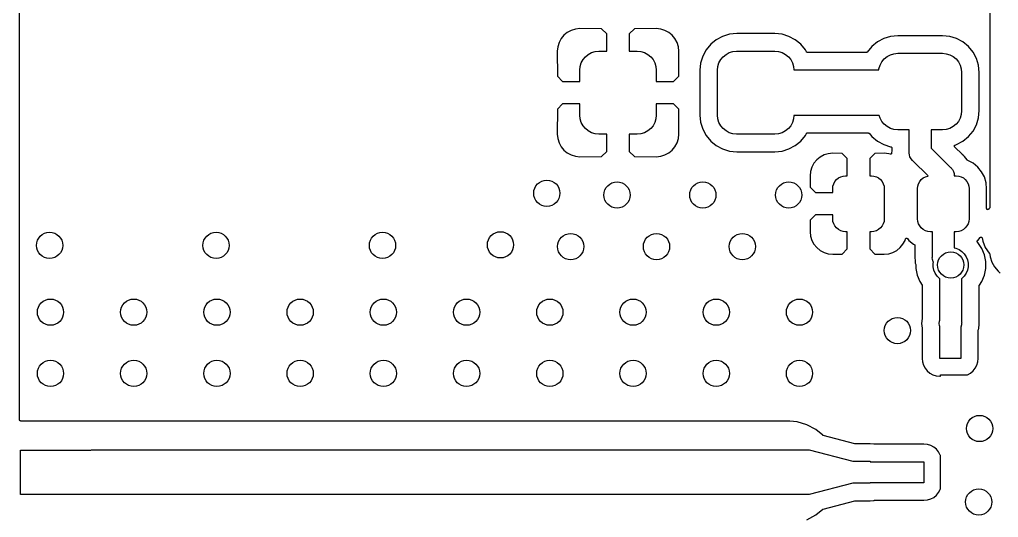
# Model space of a CAD drawing. Extents: x 5.16 to 6.06, y -3.88 to -2.24.
# Drawn here: x 5.1572 to 5.598, y -3.6571 to -3.433 of the extents above; entities that cross this region are included whole.
import ezdxf

# ---------------------------------------------------------------- set-up
doc = ezdxf.new("R2010")
doc.units = 0
doc.header["$MEASUREMENT"] = 0
doc.layers.add('BLACK', color=7, linetype='CONTINUOUS')

msp = doc.modelspace()

# ---------------------------------------------------------------- linework, layer by layer
at = {"layer": 'BLACK', "linetype": 'CONTINUOUS'}
for p, q in [((5.15722, -3.61318), (5.15722, -2.74999)), ((5.59409, -3.36298), (5.59409, -3.51755)), ((5.40561, -3.43782), (5.40386, -3.43875)), ((5.40751, -3.43724), (5.40561, -3.43782)), ((5.40951, -3.43704), (5.40751, -3.43724)), ((5.41932, -3.43709), (5.40951, -3.43704)), ((5.42167, -3.43945), (5.41932, -3.43709)), ((5.4341, -3.43709), (5.43175, -3.43945)), ((5.44391, -3.43704), (5.4341, -3.43709)), ((5.44591, -3.43724), (5.44391, -3.43704)), ((5.44781, -3.43782), (5.44591, -3.43724)), ((5.44956, -3.43875), (5.44781, -3.43782)), ((5.40106, -3.44155), (5.40013, -3.4433)), ((5.40232, -3.44001), (5.40106, -3.44155)), ((5.40386, -3.43875), (5.40232, -3.44001)), ((5.42167, -3.44717), (5.42167, -3.43945)), ((5.43175, -3.43945), (5.43175, -3.44717)), ((5.45109, -3.44001), (5.44956, -3.43875)), ((5.45235, -3.44155), (5.45109, -3.44001)), ((5.45329, -3.4433), (5.45235, -3.44155)), ((5.47092, -3.44205), (5.46842, -3.4441)), ((5.47378, -3.44052), (5.47092, -3.44205)), ((5.47688, -3.43958), (5.47378, -3.44052)), ((5.48013, -3.43926), (5.47688, -3.43958)), ((5.4973, -3.43926), (5.48013, -3.43926)), ((5.50055, -3.43958), (5.4973, -3.43926)), ((5.50365, -3.44052), (5.50055, -3.43958)), ((5.50651, -3.44205), (5.50365, -3.44052)), ((5.50901, -3.4441), (5.50651, -3.44205)), ((5.54632, -3.4415), (5.54346, -3.44303)), ((5.54942, -3.44056), (5.54632, -3.4415)), ((5.55267, -3.44024), (5.54942, -3.44056)), ((5.5728, -3.44024), (5.55267, -3.44024)), ((5.57605, -3.44056), (5.5728, -3.44024)), ((5.57914, -3.4415), (5.57605, -3.44056)), ((5.582, -3.44303), (5.57914, -3.4415)), ((5.39955, -3.4452), (5.39935, -3.4472)), ((5.40013, -3.4433), (5.39955, -3.4452)), ((5.45387, -3.4452), (5.45329, -3.4433)), ((5.45406, -3.4472), (5.45387, -3.4452)), ((5.46637, -3.44661), (5.46484, -3.44946)), ((5.46842, -3.4441), (5.46637, -3.44661)), ((5.51107, -3.44661), (5.50901, -3.4441)), ((5.51155, -3.4475), (5.51107, -3.44661)), ((5.54096, -3.44509), (5.53891, -3.44758)), ((5.54346, -3.44303), (5.54096, -3.44509)), ((5.58451, -3.44509), (5.582, -3.44303)), ((5.58656, -3.44759), (5.58451, -3.44509)), ((5.39935, -3.4472), (5.3994, -3.45848)), ((5.41014, -3.45249), (5.41094, -3.451)), ((5.41094, -3.451), (5.41201, -3.4497)), ((5.41201, -3.4497), (5.41331, -3.44862)), ((5.41331, -3.44862), (5.4148, -3.44783)), ((5.4148, -3.44783), (5.41642, -3.44734)), ((5.41642, -3.44734), (5.4181, -3.44717)), ((5.4181, -3.44717), (5.42167, -3.44717)), ((5.43175, -3.44717), (5.43532, -3.44717)), ((5.43532, -3.44717), (5.437, -3.44734)), ((5.437, -3.44734), (5.43862, -3.44783)), ((5.43862, -3.44783), (5.44011, -3.44862)), ((5.44011, -3.44862), (5.44141, -3.4497)), ((5.44141, -3.4497), (5.44248, -3.451)), ((5.44248, -3.451), (5.44328, -3.45249)), ((5.45403, -3.45578), (5.45406, -3.4472)), ((5.46484, -3.44946), (5.4639, -3.45256)), ((5.47215, -3.45249), (5.47294, -3.451)), ((5.47294, -3.451), (5.47401, -3.4497)), ((5.47401, -3.4497), (5.47532, -3.44862)), ((5.47532, -3.44862), (5.47681, -3.44783)), ((5.47681, -3.44783), (5.47842, -3.44734)), ((5.47842, -3.44734), (5.4801, -3.44717)), ((5.4801, -3.44717), (5.49733, -3.44717)), ((5.49733, -3.44717), (5.49901, -3.44734)), ((5.49901, -3.44734), (5.50062, -3.44783)), ((5.50062, -3.44783), (5.50211, -3.44862)), ((5.50211, -3.44862), (5.50342, -3.4497)), ((5.50342, -3.4497), (5.50449, -3.451)), ((5.50449, -3.451), (5.50529, -3.45249)), ((5.51156, -3.44752), (5.51155, -3.4475)), ((5.51157, -3.44754), (5.51156, -3.44752)), ((5.51159, -3.44756), (5.51157, -3.44754)), ((5.5116, -3.44758), (5.51159, -3.44756)), ((5.51162, -3.4476), (5.5116, -3.44758)), ((5.51163, -3.44761), (5.51162, -3.4476)), ((5.51165, -3.44763), (5.51163, -3.44761)), ((5.51167, -3.44765), (5.51165, -3.44763)), ((5.51169, -3.44766), (5.51167, -3.44765)), ((5.51171, -3.44768), (5.51169, -3.44766)), ((5.51173, -3.44769), (5.51171, -3.44768)), ((5.51175, -3.4477), (5.51173, -3.44769)), ((5.51177, -3.44771), (5.51175, -3.4477)), ((5.51179, -3.44772), (5.51177, -3.44771)), ((5.51182, -3.44773), (5.51179, -3.44772)), ((5.51184, -3.44774), (5.51182, -3.44773)), ((5.51186, -3.44775), (5.51184, -3.44774)), ((5.51188, -3.44775), (5.51186, -3.44775)), ((5.51191, -3.44776), (5.51188, -3.44775)), ((5.51194, -3.44776), (5.51191, -3.44776)), ((5.51196, -3.44776), (5.51194, -3.44776)), ((5.51198, -3.44776), (5.51196, -3.44776)), ((5.51199, -3.44776), (5.51198, -3.44776)), ((5.53852, -3.44776), (5.51199, -3.44776)), ((5.53855, -3.44776), (5.53852, -3.44776)), ((5.53857, -3.44776), (5.53855, -3.44776)), ((5.53859, -3.44776), (5.53857, -3.44776)), ((5.53862, -3.44775), (5.53859, -3.44776)), ((5.53864, -3.44775), (5.53862, -3.44775)), ((5.53866, -3.44774), (5.53864, -3.44775)), ((5.53869, -3.44773), (5.53866, -3.44774)), ((5.53872, -3.44773), (5.53869, -3.44773)), ((5.53873, -3.44772), (5.53872, -3.44773)), ((5.53876, -3.44771), (5.53873, -3.44772)), ((5.53878, -3.44769), (5.53876, -3.44771)), ((5.5388, -3.44768), (5.53878, -3.44769)), ((5.53882, -3.44767), (5.5388, -3.44768)), ((5.53884, -3.44765), (5.53882, -3.44767)), ((5.53886, -3.44764), (5.53884, -3.44765)), ((5.53888, -3.44762), (5.53886, -3.44764)), ((5.53889, -3.4476), (5.53888, -3.44762)), ((5.53891, -3.44759), (5.53889, -3.4476)), ((5.53891, -3.44758), (5.53891, -3.44759)), ((5.54548, -3.45199), (5.54655, -3.45068)), ((5.54655, -3.45068), (5.54786, -3.44961)), ((5.54786, -3.44961), (5.54935, -3.44881)), ((5.54935, -3.44881), (5.55096, -3.44832)), ((5.55096, -3.44832), (5.55264, -3.44816)), ((5.55264, -3.44816), (5.57282, -3.44816)), ((5.57282, -3.44816), (5.5745, -3.44832)), ((5.5745, -3.44832), (5.57612, -3.44881)), ((5.57612, -3.44881), (5.57761, -3.44961)), ((5.57761, -3.44961), (5.57891, -3.45068)), ((5.57891, -3.45068), (5.57998, -3.45199)), ((5.58809, -3.45045), (5.58656, -3.44759)), ((5.58903, -3.45355), (5.58809, -3.45045)), ((5.40948, -3.45579), (5.40965, -3.45411)), ((5.40965, -3.45411), (5.41014, -3.45249)), ((5.44328, -3.45249), (5.44377, -3.45411)), ((5.44377, -3.45411), (5.44393, -3.45579)), ((5.4639, -3.45256), (5.46358, -3.45581)), ((5.47149, -3.45579), (5.47166, -3.45411)), ((5.47166, -3.45411), (5.47215, -3.45249)), ((5.50529, -3.45249), (5.50578, -3.45411)), ((5.50578, -3.45411), (5.50593, -3.45564)), ((5.54414, -3.45564), (5.5442, -3.45509)), ((5.5442, -3.45509), (5.54469, -3.45347)), ((5.54469, -3.45347), (5.54548, -3.45199)), ((5.57998, -3.45199), (5.58078, -3.45347)), ((5.58078, -3.45347), (5.58127, -3.45509)), ((5.58127, -3.45509), (5.58143, -3.45677)), ((5.58935, -3.45679), (5.58903, -3.45355)), ((5.3994, -3.45848), (5.40176, -3.46083)), ((5.40948, -3.46083), (5.40948, -3.45579)), ((5.44393, -3.45579), (5.44393, -3.46083)), ((5.45166, -3.46083), (5.45401, -3.45848)), ((5.45401, -3.45848), (5.45403, -3.45578)), ((5.45403, -3.45578), (5.45403, -3.45578)), ((5.46358, -3.45581), (5.46358, -3.47594)), ((5.47149, -3.47596), (5.47149, -3.45579)), ((5.50593, -3.45564), (5.54414, -3.45564)), ((5.58143, -3.45677), (5.58143, -3.47399)), ((5.58935, -3.47397), (5.58935, -3.45679)), ((5.40176, -3.46083), (5.40948, -3.46083)), ((5.44393, -3.46083), (5.45166, -3.46083)), ((5.40176, -3.47091), (5.3994, -3.47327)), ((5.40948, -3.47091), (5.40176, -3.47091)), ((5.40948, -3.47596), (5.40948, -3.47091)), ((5.44393, -3.47091), (5.44393, -3.47596)), ((5.45166, -3.47091), (5.44393, -3.47091)), ((5.45401, -3.47327), (5.45166, -3.47091)), ((5.3994, -3.47327), (5.39935, -3.48455)), ((5.40965, -3.47764), (5.40948, -3.47596)), ((5.44393, -3.47596), (5.44377, -3.47764)), ((5.45406, -3.48455), (5.45401, -3.47327)), ((5.46358, -3.47594), (5.4639, -3.47919)), ((5.47166, -3.47764), (5.47149, -3.47596)), ((5.50593, -3.47611), (5.50578, -3.47764)), ((5.54433, -3.47611), (5.50593, -3.47611)), ((5.54469, -3.47729), (5.54433, -3.47611)), ((5.54548, -3.47878), (5.54469, -3.47729)), ((5.58078, -3.47729), (5.57998, -3.47878)), ((5.58127, -3.47567), (5.58078, -3.47729)), ((5.58143, -3.47399), (5.58127, -3.47567)), ((5.58809, -3.48032), (5.58903, -3.47722)), ((5.58903, -3.47722), (5.58935, -3.47397)), ((5.41014, -3.47926), (5.40965, -3.47764)), ((5.41094, -3.48075), (5.41014, -3.47926)), ((5.41201, -3.48205), (5.41094, -3.48075)), ((5.44248, -3.48075), (5.44141, -3.48205)), ((5.44328, -3.47926), (5.44248, -3.48075)), ((5.44377, -3.47764), (5.44328, -3.47926)), ((5.4639, -3.47919), (5.46484, -3.48229)), ((5.47215, -3.47926), (5.47166, -3.47764)), ((5.47294, -3.48075), (5.47215, -3.47926)), ((5.47401, -3.48205), (5.47294, -3.48075)), ((5.50449, -3.48075), (5.50342, -3.48205)), ((5.50529, -3.47926), (5.50449, -3.48075)), ((5.50578, -3.47764), (5.50529, -3.47926)), ((5.54655, -3.48008), (5.54548, -3.47878)), ((5.54786, -3.48115), (5.54655, -3.48008)), ((5.54935, -3.48195), (5.54786, -3.48115)), ((5.55096, -3.48244), (5.54935, -3.48195)), ((5.57612, -3.48195), (5.5745, -3.48244)), ((5.57761, -3.48115), (5.57612, -3.48195)), ((5.57891, -3.48008), (5.57761, -3.48115)), ((5.57998, -3.47878), (5.57891, -3.48008)), ((5.58656, -3.48317), (5.58809, -3.48032)), ((5.39935, -3.48455), (5.39955, -3.48655)), ((5.41331, -3.48312), (5.41201, -3.48205)), ((5.4148, -3.48392), (5.41331, -3.48312)), ((5.41642, -3.48441), (5.4148, -3.48392)), ((5.4181, -3.48457), (5.41642, -3.48441)), ((5.42167, -3.48457), (5.4181, -3.48457)), ((5.42167, -3.4923), (5.42167, -3.48457)), ((5.43532, -3.48457), (5.43175, -3.48457)), ((5.43175, -3.48457), (5.43175, -3.4923)), ((5.437, -3.48441), (5.43532, -3.48457)), ((5.43862, -3.48392), (5.437, -3.48441)), ((5.44011, -3.48312), (5.43862, -3.48392)), ((5.44141, -3.48205), (5.44011, -3.48312)), ((5.45387, -3.48655), (5.45406, -3.48455)), ((5.46484, -3.48229), (5.46637, -3.48514)), ((5.46637, -3.48514), (5.46842, -3.48765)), ((5.47532, -3.48312), (5.47401, -3.48205)), ((5.47681, -3.48392), (5.47532, -3.48312)), ((5.47842, -3.48441), (5.47681, -3.48392)), ((5.4801, -3.48457), (5.47842, -3.48441)), ((5.49733, -3.48457), (5.4801, -3.48457)), ((5.49901, -3.48441), (5.49733, -3.48457)), ((5.50062, -3.48392), (5.49901, -3.48441)), ((5.50211, -3.48312), (5.50062, -3.48392)), ((5.50342, -3.48205), (5.50211, -3.48312)), ((5.50901, -3.48765), (5.51107, -3.48514)), ((5.51107, -3.48514), (5.51155, -3.48425)), ((5.51155, -3.48424), (5.51156, -3.48423)), ((5.51155, -3.48425), (5.51155, -3.48424)), ((5.51156, -3.48423), (5.51157, -3.48421)), ((5.51157, -3.48421), (5.51159, -3.48418)), ((5.51159, -3.48418), (5.51161, -3.48416)), ((5.51161, -3.48416), (5.51162, -3.48415)), ((5.51162, -3.48415), (5.51164, -3.48413)), ((5.51164, -3.48413), (5.51166, -3.48411)), ((5.51166, -3.48411), (5.51168, -3.48409)), ((5.51168, -3.48409), (5.51169, -3.48408)), ((5.51169, -3.48408), (5.51171, -3.48407)), ((5.51171, -3.48407), (5.51173, -3.48406)), ((5.51173, -3.48406), (5.51176, -3.48404)), ((5.51176, -3.48404), (5.51178, -3.48403)), ((5.51178, -3.48403), (5.5118, -3.48402)), ((5.5118, -3.48402), (5.51182, -3.48401)), ((5.51182, -3.48401), (5.51185, -3.484)), ((5.51185, -3.484), (5.51187, -3.484)), ((5.51187, -3.484), (5.51189, -3.48399)), ((5.51189, -3.48399), (5.51192, -3.48399)), ((5.51192, -3.48399), (5.51194, -3.48399)), ((5.51194, -3.48399), (5.51197, -3.48399)), ((5.51197, -3.48399), (5.51199, -3.48398)), ((5.51199, -3.48398), (5.53933, -3.48398)), ((5.53933, -3.48398), (5.53934, -3.48398)), ((5.53934, -3.48398), (5.53936, -3.48399)), ((5.53936, -3.48399), (5.53938, -3.48399)), ((5.53938, -3.48399), (5.53941, -3.48399)), ((5.53941, -3.48399), (5.53944, -3.484)), ((5.53944, -3.484), (5.53946, -3.484)), ((5.53946, -3.484), (5.53948, -3.48401)), ((5.53948, -3.48401), (5.5395, -3.48402)), ((5.5395, -3.48402), (5.53953, -3.48402)), ((5.53953, -3.48402), (5.53955, -3.48404)), ((5.53955, -3.48404), (5.53957, -3.48404)), ((5.53957, -3.48404), (5.53959, -3.48406)), ((5.53959, -3.48406), (5.53962, -3.48407)), ((5.53962, -3.48407), (5.53963, -3.48409)), ((5.53963, -3.48409), (5.53965, -3.4841)), ((5.53965, -3.4841), (5.53967, -3.48412)), ((5.53967, -3.48412), (5.53969, -3.48413)), ((5.53969, -3.48413), (5.5397, -3.48415)), ((5.5397, -3.48415), (5.53972, -3.48417)), ((5.53972, -3.48417), (5.54096, -3.48568)), ((5.54096, -3.48568), (5.54346, -3.48773)), ((5.55264, -3.48261), (5.55096, -3.48244)), ((5.55781, -3.48261), (5.55264, -3.48261)), ((5.55781, -3.4926), (5.55781, -3.48261)), ((5.57282, -3.48261), (5.56765, -3.48261)), ((5.56765, -3.48261), (5.56765, -3.4908)), ((5.5745, -3.48244), (5.57282, -3.48261)), ((5.582, -3.48773), (5.58451, -3.48568)), ((5.58451, -3.48568), (5.58656, -3.48317)), ((5.39955, -3.48655), (5.40013, -3.48845)), ((5.40013, -3.48845), (5.40106, -3.4902)), ((5.40106, -3.4902), (5.40232, -3.49174)), ((5.45109, -3.49174), (5.45235, -3.4902)), ((5.45235, -3.4902), (5.45329, -3.48845)), ((5.45329, -3.48845), (5.45387, -3.48655)), ((5.46842, -3.48765), (5.47092, -3.4897)), ((5.47092, -3.4897), (5.47378, -3.49123)), ((5.50365, -3.49123), (5.50651, -3.4897)), ((5.50651, -3.4897), (5.50901, -3.48765)), ((5.54346, -3.48773), (5.54632, -3.48926)), ((5.54632, -3.48926), (5.54942, -3.4902)), ((5.54942, -3.4902), (5.54948, -3.49021)), ((5.54948, -3.49021), (5.54949, -3.49021)), ((5.54949, -3.49021), (5.54951, -3.49021)), ((5.54951, -3.49021), (5.54954, -3.49022)), ((5.54954, -3.49022), (5.54956, -3.49022)), ((5.54956, -3.49022), (5.54959, -3.49023)), ((5.54959, -3.49023), (5.54961, -3.49024)), ((5.54961, -3.49024), (5.54963, -3.49024)), ((5.54963, -3.49024), (5.54965, -3.49026)), ((5.54965, -3.49026), (5.54968, -3.49027)), ((5.54968, -3.49027), (5.5497, -3.49028)), ((5.5497, -3.49028), (5.54972, -3.49029)), ((5.54972, -3.49029), (5.54974, -3.49031)), ((5.54974, -3.49031), (5.54976, -3.49032)), ((5.54976, -3.49032), (5.54977, -3.49034)), ((5.54977, -3.49034), (5.54979, -3.49035)), ((5.54979, -3.49035), (5.54981, -3.49037)), ((5.54981, -3.49037), (5.54983, -3.49039)), ((5.54983, -3.49039), (5.54984, -3.49041)), ((5.54984, -3.49041), (5.54985, -3.49043)), ((5.54985, -3.49043), (5.54987, -3.49045)), ((5.54987, -3.49045), (5.54988, -3.49047)), ((5.54988, -3.49047), (5.54989, -3.4905)), ((5.54989, -3.4905), (5.5499, -3.49052)), ((5.5499, -3.49052), (5.54991, -3.49054)), ((5.54991, -3.49054), (5.54992, -3.49057)), ((5.54992, -3.49057), (5.54992, -3.49059)), ((5.54992, -3.49059), (5.54993, -3.49061)), ((5.54993, -3.49061), (5.54993, -3.49064)), ((5.54993, -3.49064), (5.54994, -3.49066)), ((5.54994, -3.49066), (5.54994, -3.49068)), ((5.54994, -3.49068), (5.54994, -3.49071)), ((5.54994, -3.49071), (5.54994, -3.49219)), ((5.56765, -3.4908), (5.57648, -3.49963)), ((5.57813, -3.48993), (5.57814, -3.48991)), ((5.57814, -3.48996), (5.57813, -3.48993)), ((5.57814, -3.48984), (5.57815, -3.48982)), ((5.57814, -3.48986), (5.57814, -3.48984)), ((5.57814, -3.48989), (5.57814, -3.48986)), ((5.57814, -3.48991), (5.57814, -3.48989)), ((5.57814, -3.48999), (5.57814, -3.48996)), ((5.57814, -3.49001), (5.57814, -3.48999)), ((5.57814, -3.49003), (5.57814, -3.49001)), ((5.57815, -3.49006), (5.57814, -3.49003)), ((5.57815, -3.48982), (5.57816, -3.48979)), ((5.57815, -3.49008), (5.57815, -3.49006)), ((5.57816, -3.4901), (5.57815, -3.49008)), ((5.57816, -3.48979), (5.57817, -3.48977)), ((5.57817, -3.49013), (5.57816, -3.4901)), ((5.57817, -3.48974), (5.57818, -3.48972)), ((5.57817, -3.48977), (5.57817, -3.48974)), ((5.57818, -3.49015), (5.57817, -3.49013)), ((5.57818, -3.48972), (5.57819, -3.4897)), ((5.57819, -3.49017), (5.57818, -3.49015)), ((5.57819, -3.4897), (5.57821, -3.48968)), ((5.5782, -3.49019), (5.57819, -3.49017)), ((5.57821, -3.49021), (5.5782, -3.49019)), ((5.57821, -3.48968), (5.57822, -3.48966)), ((5.57823, -3.49023), (5.57821, -3.49021)), ((5.57822, -3.48966), (5.57823, -3.48964)), ((5.57823, -3.48964), (5.57825, -3.48962)), ((5.57824, -3.49025), (5.57823, -3.49023)), ((5.57826, -3.49027), (5.57824, -3.49025)), ((5.57825, -3.48962), (5.57827, -3.4896)), ((5.57828, -3.49029), (5.57826, -3.49027)), ((5.57827, -3.4896), (5.57828, -3.48958)), ((5.57828, -3.48958), (5.5783, -3.48957)), ((5.58175, -3.49377), (5.57828, -3.49029)), ((5.57828, -3.49029), (5.57828, -3.49029)), ((5.5783, -3.48957), (5.57832, -3.48955)), ((5.57832, -3.48955), (5.57834, -3.48954)), ((5.57834, -3.48954), (5.57836, -3.48952)), ((5.57836, -3.48952), (5.57838, -3.48951)), ((5.57838, -3.48951), (5.5784, -3.4895)), ((5.5784, -3.4895), (5.57842, -3.48949)), ((5.57842, -3.48949), (5.57845, -3.48948)), ((5.57845, -3.48948), (5.57847, -3.48947)), ((5.57847, -3.48947), (5.57849, -3.48946)), ((5.57849, -3.48946), (5.57914, -3.48926)), ((5.57914, -3.48926), (5.582, -3.48773)), ((5.40232, -3.49174), (5.40386, -3.493)), ((5.40386, -3.493), (5.40561, -3.49393)), ((5.40561, -3.49393), (5.40751, -3.49451)), ((5.40751, -3.49451), (5.40951, -3.4947)), ((5.40951, -3.4947), (5.41932, -3.49465)), ((5.41932, -3.49465), (5.42167, -3.4923)), ((5.43175, -3.4923), (5.4341, -3.49465)), ((5.4341, -3.49465), (5.44391, -3.4947)), ((5.44391, -3.4947), (5.44591, -3.49451)), ((5.44591, -3.49451), (5.44781, -3.49393)), ((5.44781, -3.49393), (5.44956, -3.493)), ((5.44956, -3.493), (5.45109, -3.49174)), ((5.47378, -3.49123), (5.47688, -3.49217)), ((5.47688, -3.49217), (5.48013, -3.49249)), ((5.48013, -3.49249), (5.4973, -3.49249)), ((5.4973, -3.49249), (5.50055, -3.49217)), ((5.50055, -3.49217), (5.50365, -3.49123)), ((5.51774, -3.49485), (5.5162, -3.49611)), ((5.51949, -3.49392), (5.51774, -3.49485)), ((5.52139, -3.49334), (5.51949, -3.49392)), ((5.52338, -3.49315), (5.52139, -3.49334)), ((5.52758, -3.49319), (5.52338, -3.49315)), ((5.52994, -3.49555), (5.52758, -3.49319)), ((5.54237, -3.49319), (5.54002, -3.49555)), ((5.54657, -3.49315), (5.54237, -3.49319)), ((5.54857, -3.49334), (5.54657, -3.49315)), ((5.54924, -3.49355), (5.54857, -3.49334)), ((5.54925, -3.49355), (5.54924, -3.49355)), ((5.54929, -3.49356), (5.54925, -3.49355)), ((5.54925, -3.49355), (5.54925, -3.49355)), ((5.54925, -3.49355), (5.54925, -3.49355)), ((5.54934, -3.49357), (5.54929, -3.49356)), ((5.54939, -3.49357), (5.54934, -3.49357)), ((5.54934, -3.49357), (5.54934, -3.49357)), ((5.54934, -3.49357), (5.54934, -3.49357)), ((5.54944, -3.49357), (5.54939, -3.49357)), ((5.54949, -3.49356), (5.54944, -3.49357)), ((5.54944, -3.49357), (5.54944, -3.49357)), ((5.54944, -3.49357), (5.54944, -3.49357)), ((5.54954, -3.49355), (5.54949, -3.49356)), ((5.54958, -3.49353), (5.54954, -3.49355)), ((5.54954, -3.49355), (5.54954, -3.49355)), ((5.54954, -3.49355), (5.54954, -3.49355)), ((5.54963, -3.49351), (5.54958, -3.49353)), ((5.54967, -3.49349), (5.54963, -3.49351)), ((5.54963, -3.49351), (5.54963, -3.49351)), ((5.54963, -3.49351), (5.54963, -3.49351)), ((5.54971, -3.49346), (5.54967, -3.49349)), ((5.54974, -3.49343), (5.54971, -3.49346)), ((5.54971, -3.49346), (5.54971, -3.49346)), ((5.54971, -3.49346), (5.54971, -3.49346)), ((5.54978, -3.49339), (5.54974, -3.49343)), ((5.54981, -3.49335), (5.54978, -3.49339)), ((5.54978, -3.49339), (5.54978, -3.49339)), ((5.54978, -3.49339), (5.54978, -3.49339)), ((5.54983, -3.49331), (5.54981, -3.49335)), ((5.54985, -3.49326), (5.54983, -3.49331)), ((5.54983, -3.49331), (5.54983, -3.49331)), ((5.54983, -3.49331), (5.54983, -3.49331)), ((5.54987, -3.49322), (5.54985, -3.49326)), ((5.54988, -3.49317), (5.54987, -3.49322)), ((5.54987, -3.49322), (5.54987, -3.49322)), ((5.54987, -3.49322), (5.54987, -3.49322)), ((5.54993, -3.49224), (5.54988, -3.49284)), ((5.54988, -3.49284), (5.54989, -3.49302)), ((5.54989, -3.49312), (5.54988, -3.49317)), ((5.54989, -3.49302), (5.54989, -3.49303)), ((5.54989, -3.49303), (5.54989, -3.49308)), ((5.54989, -3.49308), (5.54989, -3.49312)), ((5.54989, -3.49312), (5.54989, -3.49312)), ((5.54989, -3.49312), (5.54989, -3.49312)), ((5.54994, -3.4922), (5.54993, -3.49222)), ((5.54993, -3.49222), (5.54993, -3.49224)), ((5.54994, -3.49219), (5.54994, -3.4922)), ((5.55779, -3.49284), (5.55781, -3.4926)), ((5.55781, -3.49308), (5.55779, -3.49284)), ((5.55788, -3.49381), (5.55781, -3.49308)), ((5.55781, -3.49308), (5.55781, -3.49308)), ((5.55816, -3.49473), (5.55788, -3.49381)), ((5.55862, -3.49559), (5.55816, -3.49473)), ((5.58177, -3.49378), (5.58175, -3.49377)), ((5.58178, -3.49379), (5.58177, -3.49378)), ((5.58179, -3.4938), (5.58178, -3.49379)), ((5.58226, -3.49418), (5.58179, -3.4938)), ((5.58264, -3.49465), (5.58226, -3.49418)), ((5.58386, -3.49613), (5.58264, -3.49465)), ((5.58264, -3.49465), (5.58264, -3.49465)), ((5.51401, -3.4994), (5.51343, -3.5013)), ((5.51494, -3.49765), (5.51401, -3.4994)), ((5.5162, -3.49611), (5.51494, -3.49765)), ((5.52994, -3.50328), (5.52994, -3.49555)), ((5.54002, -3.49555), (5.54002, -3.50328)), ((5.55924, -3.49634), (5.55862, -3.49559)), ((5.55942, -3.49649), (5.55924, -3.49634)), ((5.56631, -3.50338), (5.55942, -3.49649)), ((5.57648, -3.49963), (5.57666, -3.49978)), ((5.58386, -3.49614), (5.58386, -3.49613)), ((5.58389, -3.49618), (5.58386, -3.49614)), ((5.58391, -3.49622), (5.58389, -3.49618)), ((5.58392, -3.49622), (5.58391, -3.49622)), ((5.58392, -3.49623), (5.58392, -3.49622)), ((5.58395, -3.49626), (5.58392, -3.49623)), ((5.58398, -3.49629), (5.58395, -3.49626)), ((5.58399, -3.4963), (5.58398, -3.49629)), ((5.58398, -3.49629), (5.58398, -3.49629)), ((5.58403, -3.49632), (5.58399, -3.4963)), ((5.58406, -3.49635), (5.58403, -3.49632)), ((5.58407, -3.49635), (5.58406, -3.49635)), ((5.58411, -3.49637), (5.58407, -3.49635)), ((5.58407, -3.49635), (5.58407, -3.49635)), ((5.58415, -3.49639), (5.58411, -3.49637)), ((5.58416, -3.49639), (5.58415, -3.49639)), ((5.58422, -3.49641), (5.58416, -3.49639)), ((5.58659, -3.49768), (5.58422, -3.49641)), ((5.58867, -3.49938), (5.58659, -3.49768)), ((5.59038, -3.50146), (5.58867, -3.49938)), ((5.51343, -3.5013), (5.51323, -3.5033)), ((5.51323, -3.5033), (5.51328, -3.50848)), ((5.52594, -3.50425), (5.52695, -3.50372)), ((5.52695, -3.50372), (5.52804, -3.50339)), ((5.52804, -3.50339), (5.52917, -3.50328)), ((5.52917, -3.50328), (5.52994, -3.50328)), ((5.54002, -3.50328), (5.54078, -3.50328)), ((5.54078, -3.50328), (5.54192, -3.50339)), ((5.54192, -3.50339), (5.54301, -3.50372)), ((5.54301, -3.50372), (5.54401, -3.50425)), ((5.56413, -3.50425), (5.56514, -3.50372)), ((5.56514, -3.50372), (5.56623, -3.50339)), ((5.56623, -3.50339), (5.56631, -3.50338)), ((5.57666, -3.49978), (5.57682, -3.49997)), ((5.57682, -3.49997), (5.57682, -3.49997)), ((5.57682, -3.49997), (5.57687, -3.50004)), ((5.57687, -3.50004), (5.57728, -3.50053)), ((5.57728, -3.50053), (5.57773, -3.50138)), ((5.57773, -3.50138), (5.57802, -3.50231)), ((5.57802, -3.50231), (5.57809, -3.50303)), ((5.57809, -3.50303), (5.57809, -3.50303)), ((5.57809, -3.50303), (5.57811, -3.50328)), ((5.57811, -3.50328), (5.57897, -3.50328)), ((5.57897, -3.50328), (5.58011, -3.50339)), ((5.58011, -3.50339), (5.5812, -3.50372)), ((5.5812, -3.50372), (5.5822, -3.50425)), ((5.59165, -3.50383), (5.59038, -3.50146)), ((5.59243, -3.50641), (5.59165, -3.50383)), ((5.51328, -3.50848), (5.51563, -3.51083)), ((5.52336, -3.50908), (5.52347, -3.50795)), ((5.52347, -3.50795), (5.5238, -3.50686)), ((5.5238, -3.50686), (5.52434, -3.50586)), ((5.52434, -3.50586), (5.52506, -3.50498)), ((5.52506, -3.50498), (5.52594, -3.50425)), ((5.54401, -3.50425), (5.54489, -3.50498)), ((5.54489, -3.50498), (5.54561, -3.50586)), ((5.54561, -3.50586), (5.54615, -3.50686)), ((5.54615, -3.50686), (5.54648, -3.50795)), ((5.54648, -3.50795), (5.54659, -3.50908)), ((5.56155, -3.50908), (5.56166, -3.50795)), ((5.56166, -3.50795), (5.56199, -3.50686)), ((5.56199, -3.50686), (5.56253, -3.50586)), ((5.56253, -3.50586), (5.56325, -3.50498)), ((5.56325, -3.50498), (5.56413, -3.50425)), ((5.5822, -3.50425), (5.58308, -3.50498)), ((5.58308, -3.50498), (5.5838, -3.50586)), ((5.5838, -3.50586), (5.58434, -3.50686)), ((5.58434, -3.50686), (5.58467, -3.50795)), ((5.58467, -3.50795), (5.58478, -3.50908)), ((5.59269, -3.50911), (5.59243, -3.50641)), ((5.51563, -3.51083), (5.52336, -3.51083)), ((5.52336, -3.51083), (5.52336, -3.50908)), ((5.54659, -3.50908), (5.54659, -3.52267)), ((5.56155, -3.52267), (5.56155, -3.50908)), ((5.58478, -3.50908), (5.58478, -3.52267)), ((5.59269, -3.51805), (5.59269, -3.50911)), ((5.51563, -3.52091), (5.51328, -3.52327)), ((5.52336, -3.52091), (5.51563, -3.52091)), ((5.52336, -3.52267), (5.52336, -3.52091)), ((5.5927, -3.5181), (5.59269, -3.51805)), ((5.5927, -3.51815), (5.5927, -3.5181)), ((5.59272, -3.51819), (5.5927, -3.51815)), ((5.5927, -3.51815), (5.5927, -3.51815)), ((5.5927, -3.51815), (5.5927, -3.51815)), ((5.59273, -3.51824), (5.59272, -3.51819)), ((5.59276, -3.51829), (5.59273, -3.51824)), ((5.59273, -3.51824), (5.59273, -3.51824)), ((5.59273, -3.51824), (5.59273, -3.51824)), ((5.59278, -3.51833), (5.59276, -3.51829)), ((5.59281, -3.51836), (5.59278, -3.51833)), ((5.59278, -3.51833), (5.59278, -3.51833)), ((5.59278, -3.51833), (5.59278, -3.51833)), ((5.59284, -3.5184), (5.59281, -3.51836)), ((5.59287, -3.51843), (5.59284, -3.5184)), ((5.59284, -3.5184), (5.59284, -3.5184)), ((5.59284, -3.5184), (5.59284, -3.5184)), ((5.59291, -3.51847), (5.59287, -3.51843)), ((5.59292, -3.51847), (5.59291, -3.51847)), ((5.59296, -3.51849), (5.59292, -3.51847)), ((5.59292, -3.51847), (5.59292, -3.51847)), ((5.593, -3.51851), (5.59296, -3.51849)), ((5.59305, -3.51853), (5.593, -3.51851)), ((5.593, -3.51851), (5.593, -3.51851)), ((5.593, -3.51851), (5.593, -3.51851)), ((5.59309, -3.51854), (5.59305, -3.51853)), ((5.5931, -3.51854), (5.59309, -3.51854)), ((5.59309, -3.51854), (5.59309, -3.51854)), ((5.59315, -3.51855), (5.5931, -3.51854)), ((5.59319, -3.51855), (5.59315, -3.51855)), ((5.59324, -3.51855), (5.59319, -3.51855)), ((5.59319, -3.51855), (5.59319, -3.51855)), ((5.59319, -3.51855), (5.59319, -3.51855)), ((5.59329, -3.51854), (5.59324, -3.51855)), ((5.59333, -3.51853), (5.59329, -3.51854)), ((5.59329, -3.51854), (5.59329, -3.51854)), ((5.59329, -3.51854), (5.59329, -3.51854)), ((5.59338, -3.51852), (5.59333, -3.51853)), ((5.59343, -3.51849), (5.59338, -3.51852)), ((5.59338, -3.51852), (5.59338, -3.51852)), ((5.59338, -3.51852), (5.59338, -3.51852)), ((5.59347, -3.51847), (5.59343, -3.51849)), ((5.59351, -3.51844), (5.59347, -3.51847)), ((5.59347, -3.51847), (5.59347, -3.51847)), ((5.59347, -3.51847), (5.59347, -3.51847)), ((5.59355, -3.51841), (5.59351, -3.51844)), ((5.59358, -3.51837), (5.59355, -3.51841)), ((5.59355, -3.51841), (5.59355, -3.51841)), ((5.59355, -3.51841), (5.59355, -3.51841)), ((5.59361, -3.51834), (5.59358, -3.51837)), ((5.59381, -3.51804), (5.59361, -3.51833)), ((5.59361, -3.51833), (5.59361, -3.51834)), ((5.59395, -3.5179), (5.59381, -3.51804)), ((5.59398, -3.51786), (5.59395, -3.5179)), ((5.59401, -3.51783), (5.59398, -3.51786)), ((5.59403, -3.51778), (5.59401, -3.51782)), ((5.59401, -3.51782), (5.59401, -3.51783)), ((5.59401, -3.51783), (5.59401, -3.51783)), ((5.59405, -3.51774), (5.59403, -3.51778)), ((5.59406, -3.51774), (5.59405, -3.51774)), ((5.59405, -3.51774), (5.59405, -3.51774)), ((5.59407, -3.51769), (5.59406, -3.51774)), ((5.59408, -3.51765), (5.59407, -3.51769)), ((5.59409, -3.5176), (5.59408, -3.51764)), ((5.59408, -3.51764), (5.59408, -3.51765)), ((5.59408, -3.51765), (5.59408, -3.51765)), ((5.59409, -3.51755), (5.59409, -3.51755)), ((5.59409, -3.51755), (5.59409, -3.5176)), ((5.51328, -3.52327), (5.51323, -3.52845)), ((5.52347, -3.5238), (5.52336, -3.52267)), ((5.5238, -3.52489), (5.52347, -3.5238)), ((5.52434, -3.52589), (5.5238, -3.52489)), ((5.52506, -3.52677), (5.52434, -3.52589)), ((5.54561, -3.52589), (5.54489, -3.52677)), ((5.54615, -3.52489), (5.54561, -3.52589)), ((5.54648, -3.5238), (5.54615, -3.52489)), ((5.54659, -3.52267), (5.54648, -3.5238)), ((5.56166, -3.5238), (5.56155, -3.52267)), ((5.56199, -3.52489), (5.56166, -3.5238)), ((5.56253, -3.52589), (5.56199, -3.52489)), ((5.56325, -3.52677), (5.56253, -3.52589)), ((5.5838, -3.52589), (5.58308, -3.52677)), ((5.58434, -3.52489), (5.5838, -3.52589)), ((5.58467, -3.5238), (5.58434, -3.52489)), ((5.58478, -3.52267), (5.58467, -3.5238)), ((5.51323, -3.52845), (5.51343, -3.53045)), ((5.51343, -3.53045), (5.51401, -3.53235)), ((5.52594, -3.52749), (5.52506, -3.52677)), ((5.52695, -3.52803), (5.52594, -3.52749)), ((5.52804, -3.52836), (5.52695, -3.52803)), ((5.52917, -3.52847), (5.52804, -3.52836)), ((5.52994, -3.52847), (5.52917, -3.52847)), ((5.52994, -3.5362), (5.52994, -3.52847)), ((5.54078, -3.52847), (5.54002, -3.52847)), ((5.54002, -3.52847), (5.54002, -3.5362)), ((5.54192, -3.52836), (5.54078, -3.52847)), ((5.54301, -3.52803), (5.54192, -3.52836)), ((5.54401, -3.52749), (5.54301, -3.52803)), ((5.54489, -3.52677), (5.54401, -3.52749)), ((5.56413, -3.52749), (5.56325, -3.52677)), ((5.56514, -3.52803), (5.56413, -3.52749)), ((5.56623, -3.52836), (5.56514, -3.52803)), ((5.56736, -3.52847), (5.56623, -3.52836)), ((5.56824, -3.52847), (5.56736, -3.52847)), ((5.56824, -3.53985), (5.56824, -3.52847)), ((5.57897, -3.52847), (5.57809, -3.52847)), ((5.57809, -3.52847), (5.57809, -3.53572)), ((5.58011, -3.52836), (5.57897, -3.52847)), ((5.5812, -3.52803), (5.58011, -3.52836)), ((5.5822, -3.52749), (5.5812, -3.52803)), ((5.58308, -3.52677), (5.5822, -3.52749)), ((5.51401, -3.53235), (5.51494, -3.5341)), ((5.51494, -3.5341), (5.5162, -3.53563)), ((5.55375, -3.53563), (5.55501, -3.5341)), ((5.55501, -3.5341), (5.55595, -3.53235)), ((5.55595, -3.53235), (5.55613, -3.53174)), ((5.55613, -3.53173), (5.55615, -3.53169)), ((5.55613, -3.53174), (5.55613, -3.53173)), ((5.55615, -3.53169), (5.55617, -3.53164)), ((5.55617, -3.53164), (5.5562, -3.53161)), ((5.55617, -3.53164), (5.55617, -3.53164)), ((5.55617, -3.53164), (5.55617, -3.53164)), ((5.5562, -3.53161), (5.55623, -3.53156)), ((5.55623, -3.53156), (5.55626, -3.53153)), ((5.55623, -3.53156), (5.55623, -3.53156)), ((5.55623, -3.53156), (5.55623, -3.53156)), ((5.55626, -3.53153), (5.5563, -3.53149)), ((5.5563, -3.53149), (5.55634, -3.53147)), ((5.5563, -3.53149), (5.5563, -3.53149)), ((5.5563, -3.53149), (5.5563, -3.53149)), ((5.55634, -3.53147), (5.55638, -3.53144)), ((5.55638, -3.53144), (5.55642, -3.53142)), ((5.55638, -3.53144), (5.55638, -3.53144)), ((5.55638, -3.53144), (5.55638, -3.53144)), ((5.55642, -3.53142), (5.55647, -3.5314)), ((5.55647, -3.5314), (5.55652, -3.53139)), ((5.55647, -3.5314), (5.55647, -3.5314)), ((5.55647, -3.5314), (5.55647, -3.5314)), ((5.55652, -3.53139), (5.55657, -3.53138)), ((5.55657, -3.53138), (5.55657, -3.53138)), ((5.55657, -3.53138), (5.55657, -3.53138)), ((5.55657, -3.53138), (5.55662, -3.53138)), ((5.55662, -3.53138), (5.55666, -3.53138)), ((5.55666, -3.53138), (5.55666, -3.53139)), ((5.55666, -3.53139), (5.55667, -3.53139)), ((5.55667, -3.53139), (5.55671, -3.53139)), ((5.55671, -3.53139), (5.55676, -3.5314)), ((5.55676, -3.5314), (5.55676, -3.5314)), ((5.55676, -3.5314), (5.55676, -3.5314)), ((5.55676, -3.5314), (5.55681, -3.53142)), ((5.55681, -3.53142), (5.55685, -3.53144)), ((5.55685, -3.53144), (5.55685, -3.53144)), ((5.55685, -3.53144), (5.55685, -3.53144)), ((5.55685, -3.53144), (5.5569, -3.53147)), ((5.5569, -3.53147), (5.55693, -3.5315)), ((5.55693, -3.5315), (5.55693, -3.5315)), ((5.55693, -3.5315), (5.55693, -3.5315)), ((5.55693, -3.5315), (5.55697, -3.53153)), ((5.55697, -3.53153), (5.557, -3.53157)), ((5.557, -3.53157), (5.55766, -3.53237)), ((5.55766, -3.53237), (5.55974, -3.53407)), ((5.55974, -3.53407), (5.56011, -3.53427)), ((5.56011, -3.53427), (5.56011, -3.53427)), ((5.56011, -3.53427), (5.56013, -3.53429)), ((5.56013, -3.53429), (5.56015, -3.5343)), ((5.56015, -3.5343), (5.56017, -3.53431)), ((5.56017, -3.53431), (5.56019, -3.53433)), ((5.56019, -3.53433), (5.56021, -3.53434)), ((5.56021, -3.53434), (5.56022, -3.53436)), ((5.56022, -3.53436), (5.56024, -3.53438)), ((5.56024, -3.53438), (5.56026, -3.5344)), ((5.56026, -3.5344), (5.56027, -3.53442)), ((5.56027, -3.53442), (5.56029, -3.53443)), ((5.56029, -3.53443), (5.5603, -3.53446)), ((5.5603, -3.53446), (5.56031, -3.53448)), ((5.56031, -3.53448), (5.56032, -3.5345)), ((5.56032, -3.5345), (5.56033, -3.53452)), ((5.56033, -3.53452), (5.56034, -3.53455)), ((5.56034, -3.53455), (5.56035, -3.53457)), ((5.56035, -3.53457), (5.56035, -3.53459)), ((5.56035, -3.53459), (5.56036, -3.53461)), ((5.56036, -3.53461), (5.56036, -3.53464)), ((5.56036, -3.53464), (5.56037, -3.53467)), ((5.56037, -3.53467), (5.56037, -3.53469)), ((5.56037, -3.53469), (5.56037, -3.53471)), ((5.56037, -3.53471), (5.56037, -3.53943)), ((5.58839, -3.53283), (5.5884, -3.53281)), ((5.58839, -3.53286), (5.58839, -3.53283)), ((5.58839, -3.53288), (5.58839, -3.53286)), ((5.5884, -3.5329), (5.58839, -3.53288)), ((5.5884, -3.53273), (5.58841, -3.53271)), ((5.5884, -3.53276), (5.5884, -3.53273)), ((5.5884, -3.53278), (5.5884, -3.53276)), ((5.5884, -3.53281), (5.5884, -3.53278)), ((5.5884, -3.53293), (5.5884, -3.5329)), ((5.58841, -3.53295), (5.5884, -3.53293)), ((5.58841, -3.53269), (5.58842, -3.53266)), ((5.58841, -3.53271), (5.58841, -3.53269)), ((5.58841, -3.53298), (5.58841, -3.53295)), ((5.58842, -3.533), (5.58841, -3.53298)), ((5.58842, -3.53266), (5.58843, -3.53264)), ((5.58843, -3.53302), (5.58842, -3.533)), ((5.58843, -3.53264), (5.58844, -3.53262)), ((5.58844, -3.53304), (5.58843, -3.53302)), ((5.58844, -3.53262), (5.58845, -3.5326)), ((5.58845, -3.53307), (5.58844, -3.53304)), ((5.58845, -3.5326), (5.58847, -3.53258)), ((5.58846, -3.53309), (5.58845, -3.53307)), ((5.58847, -3.53311), (5.58846, -3.53309)), ((5.58847, -3.53258), (5.58848, -3.53255)), ((5.58849, -3.53313), (5.58847, -3.53311)), ((5.58848, -3.53255), (5.58849, -3.53253)), ((5.58849, -3.53253), (5.58851, -3.53252)), ((5.5885, -3.53315), (5.58849, -3.53313)), ((5.58852, -3.53317), (5.5885, -3.53315)), ((5.58851, -3.53252), (5.58853, -3.5325)), ((5.58853, -3.53318), (5.58852, -3.53317)), ((5.58853, -3.5325), (5.58854, -3.53248)), ((5.58854, -3.53319), (5.58853, -3.53318)), ((5.58854, -3.53248), (5.58856, -3.53246)), ((5.58874, -3.53339), (5.58854, -3.53319)), ((5.58856, -3.53246), (5.58858, -3.53245)), ((5.58858, -3.53245), (5.58867, -3.53237)), ((5.58867, -3.53237), (5.58974, -3.53107)), ((5.59047, -3.53597), (5.58874, -3.53339)), ((5.58974, -3.53107), (5.58975, -3.53106)), ((5.58975, -3.53106), (5.58976, -3.53104)), ((5.58976, -3.53104), (5.58978, -3.53103)), ((5.58978, -3.53103), (5.5898, -3.53101)), ((5.5898, -3.53101), (5.58982, -3.53099)), ((5.58982, -3.53099), (5.58984, -3.53098)), ((5.58984, -3.53098), (5.58985, -3.53096)), ((5.58985, -3.53096), (5.58988, -3.53095)), ((5.58988, -3.53095), (5.5899, -3.53094)), ((5.5899, -3.53094), (5.58992, -3.53093)), ((5.58992, -3.53093), (5.58994, -3.53092)), ((5.58994, -3.53092), (5.58997, -3.53091)), ((5.58997, -3.53091), (5.58999, -3.5309)), ((5.58999, -3.5309), (5.59001, -3.5309)), ((5.59001, -3.5309), (5.59003, -3.53089)), ((5.59003, -3.53089), (5.59006, -3.53089)), ((5.59006, -3.53089), (5.59008, -3.53088)), ((5.59008, -3.53088), (5.59011, -3.53088)), ((5.59011, -3.53088), (5.59013, -3.53088)), ((5.59013, -3.53088), (5.59016, -3.53089)), ((5.59016, -3.53089), (5.59018, -3.53089)), ((5.59018, -3.53089), (5.59021, -3.53089)), ((5.59021, -3.53089), (5.59023, -3.53089)), ((5.59023, -3.53089), (5.59025, -3.5309)), ((5.59025, -3.5309), (5.59028, -3.53091)), ((5.59028, -3.53091), (5.5903, -3.53091)), ((5.5903, -3.53091), (5.59032, -3.53092)), ((5.59032, -3.53092), (5.59035, -3.53093)), ((5.59035, -3.53093), (5.59037, -3.53094)), ((5.59037, -3.53094), (5.59039, -3.53096)), ((5.59039, -3.53096), (5.59041, -3.53097)), ((5.59041, -3.53097), (5.59043, -3.53098)), ((5.59043, -3.53098), (5.59045, -3.531)), ((5.59045, -3.531), (5.59047, -3.53102)), ((5.59047, -3.53102), (5.59048, -3.53103)), ((5.59048, -3.53103), (5.5905, -3.53105)), ((5.5905, -3.53105), (5.59052, -3.53107)), ((5.59052, -3.53107), (5.59053, -3.53109)), ((5.59053, -3.53109), (5.59055, -3.53111)), ((5.59055, -3.53111), (5.59056, -3.53113)), ((5.59056, -3.53113), (5.59057, -3.53115)), ((5.59057, -3.53115), (5.59058, -3.53117)), ((5.59058, -3.53117), (5.59059, -3.53119)), ((5.59059, -3.53119), (5.5906, -3.53122)), ((5.5906, -3.53122), (5.59061, -3.53124)), ((5.59061, -3.53124), (5.59061, -3.53126)), ((5.59061, -3.53126), (5.59062, -3.53129)), ((5.59062, -3.53129), (5.5909, -3.53267)), ((5.5909, -3.53267), (5.59208, -3.53554)), ((5.5162, -3.53563), (5.51774, -3.53689)), ((5.51774, -3.53689), (5.51949, -3.53783)), ((5.51949, -3.53783), (5.52139, -3.53841)), ((5.52139, -3.53841), (5.52338, -3.5386)), ((5.52338, -3.5386), (5.52758, -3.53855)), ((5.52758, -3.53855), (5.52994, -3.5362)), ((5.54002, -3.5362), (5.54237, -3.53855)), ((5.54237, -3.53855), (5.54657, -3.5386)), ((5.54657, -3.5386), (5.54857, -3.53841)), ((5.54857, -3.53841), (5.55047, -3.53783)), ((5.55047, -3.53783), (5.55222, -3.53689)), ((5.55222, -3.53689), (5.55375, -3.53563)), ((5.57809, -3.53572), (5.57881, -3.53586)), ((5.57881, -3.53586), (5.58024, -3.53646)), ((5.58024, -3.53646), (5.58153, -3.53732)), ((5.58153, -3.53732), (5.58263, -3.53841)), ((5.58263, -3.53841), (5.58349, -3.5397)), ((5.59166, -3.53884), (5.59047, -3.53597)), ((5.59226, -3.54188), (5.59166, -3.53884)), ((5.59208, -3.53554), (5.59381, -3.53812)), ((5.59381, -3.53812), (5.59403, -3.53834)), ((5.59403, -3.53834), (5.59403, -3.53834)), ((5.59403, -3.53834), (5.59405, -3.53836)), ((5.59405, -3.53836), (5.59406, -3.53838)), ((5.59406, -3.53838), (5.59408, -3.5384)), ((5.59408, -3.5384), (5.5941, -3.53842)), ((5.5941, -3.53842), (5.59411, -3.53844)), ((5.59411, -3.53844), (5.59412, -3.53846)), ((5.59412, -3.53846), (5.59413, -3.53848)), ((5.59413, -3.53848), (5.59414, -3.53851)), ((5.59414, -3.53851), (5.59415, -3.53853)), ((5.59415, -3.53853), (5.59416, -3.53855)), ((5.59416, -3.53855), (5.59416, -3.53858)), ((5.59416, -3.53858), (5.59417, -3.5386)), ((5.59417, -3.5386), (5.59417, -3.53862)), ((5.59417, -3.53862), (5.59417, -3.53865)), ((5.59417, -3.53865), (5.59428, -3.53971)), ((5.56037, -3.53948), (5.56031, -3.54009)), ((5.56031, -3.54009), (5.56045, -3.54156)), ((5.56037, -3.53943), (5.56037, -3.53944)), ((5.56037, -3.53944), (5.56037, -3.53946)), ((5.56037, -3.53946), (5.56037, -3.53948)), ((5.56045, -3.54156), (5.56056, -3.5426)), ((5.56056, -3.5426), (5.56074, -3.54321)), ((5.56074, -3.54321), (5.56074, -3.54322)), ((5.56074, -3.54322), (5.56075, -3.54324)), ((5.56075, -3.54324), (5.56075, -3.54326)), ((5.56075, -3.54326), (5.56076, -3.54329)), ((5.56076, -3.54329), (5.56076, -3.54331)), ((5.56076, -3.54331), (5.56076, -3.54334)), ((5.56076, -3.54334), (5.56076, -3.54336)), ((5.56076, -3.54336), (5.56076, -3.54498)), ((5.56822, -3.54009), (5.56824, -3.53985)), ((5.56832, -3.54105), (5.56822, -3.54009)), ((5.5686, -3.54198), (5.56832, -3.54105)), ((5.56873, -3.54222), (5.5686, -3.54198)), ((5.56864, -3.54266), (5.56873, -3.54222)), ((5.56864, -3.54421), (5.56864, -3.54266)), ((5.58349, -3.5397), (5.58408, -3.54114)), ((5.58408, -3.54114), (5.58439, -3.54266)), ((5.58439, -3.54266), (5.58439, -3.54421)), ((5.59226, -3.54498), (5.59226, -3.54188)), ((5.59428, -3.53971), (5.59501, -3.54212)), ((5.59501, -3.54212), (5.5962, -3.54435)), ((5.56076, -3.54498), (5.56137, -3.54803)), ((5.56137, -3.54803), (5.56256, -3.55089)), ((5.56894, -3.54573), (5.56864, -3.54421)), ((5.56953, -3.54716), (5.56894, -3.54573)), ((5.5704, -3.54845), (5.56953, -3.54716)), ((5.58349, -3.54716), (5.58263, -3.54845)), ((5.58408, -3.54573), (5.58349, -3.54716)), ((5.58439, -3.54421), (5.58408, -3.54573)), ((5.59047, -3.55089), (5.59166, -3.54803)), ((5.59166, -3.54803), (5.59226, -3.54498)), ((5.5962, -3.54435), (5.5978, -3.5463)), ((5.5978, -3.5463), (5.59881, -3.54712)), ((5.56256, -3.55089), (5.56363, -3.5525)), ((5.56363, -3.5525), (5.56363, -3.5525)), ((5.56363, -3.5525), (5.56363, -3.5525)), ((5.56363, -3.5525), (5.56363, -3.5525)), ((5.56363, -3.5525), (5.56364, -3.55251)), ((5.56364, -3.55251), (5.56366, -3.55255)), ((5.56366, -3.55255), (5.56368, -3.55259)), ((5.57149, -3.54955), (5.5704, -3.54845)), ((5.57159, -3.54961), (5.57149, -3.54955)), ((5.57159, -3.55387), (5.57159, -3.54961)), ((5.58153, -3.54955), (5.58143, -3.54961)), ((5.58143, -3.54961), (5.58143, -3.56924)), ((5.58263, -3.54845), (5.58153, -3.54955)), ((5.58935, -3.55258), (5.58937, -3.55254)), ((5.58937, -3.55254), (5.58939, -3.5525)), ((5.58939, -3.5525), (5.59047, -3.55089)), ((5.56371, -3.55311), (5.56364, -3.5539)), ((5.56364, -3.5539), (5.56364, -3.56748)), ((5.56368, -3.55259), (5.56368, -3.55259)), ((5.56368, -3.55259), (5.56368, -3.5526)), ((5.56368, -3.5526), (5.56369, -3.55264)), ((5.56369, -3.55264), (5.56371, -3.55268)), ((5.56371, -3.55268), (5.56371, -3.55269)), ((5.56371, -3.55269), (5.56371, -3.55269)), ((5.56371, -3.55269), (5.56371, -3.55274)), ((5.56371, -3.55274), (5.56372, -3.55278)), ((5.56372, -3.55307), (5.56371, -3.55309)), ((5.56371, -3.55309), (5.56371, -3.55311)), ((5.56372, -3.55278), (5.56372, -3.55306)), ((5.56372, -3.55306), (5.56372, -3.55307)), ((5.57155, -3.56834), (5.57155, -3.55387)), ((5.57155, -3.55387), (5.57159, -3.55387)), ((5.58931, -3.55273), (5.58932, -3.55268)), ((5.58931, -3.55277), (5.58931, -3.55273)), ((5.58931, -3.55278), (5.58931, -3.55277)), ((5.58931, -3.56883), (5.58931, -3.55278)), ((5.58932, -3.55268), (5.58933, -3.55263)), ((5.58932, -3.55268), (5.58932, -3.55268)), ((5.58932, -3.55268), (5.58932, -3.55268)), ((5.58933, -3.55263), (5.58935, -3.55259)), ((5.58935, -3.55259), (5.58935, -3.55258)), ((5.58935, -3.55259), (5.58935, -3.55259)), ((5.56363, -3.56753), (5.56342, -3.56972)), ((5.56342, -3.56972), (5.56363, -3.57191)), ((5.56364, -3.56748), (5.56363, -3.5675)), ((5.56363, -3.5675), (5.56363, -3.56753)), ((5.56364, -3.56748), (5.56364, -3.56748)), ((5.57133, -3.56972), (5.57143, -3.56875)), ((5.57143, -3.57068), (5.57133, -3.56972)), ((5.57143, -3.56875), (5.57155, -3.56834)), ((5.58143, -3.56972), (5.58136, -3.57044)), ((5.58143, -3.56924), (5.58146, -3.56948)), ((5.58146, -3.56948), (5.58143, -3.56972)), ((5.58143, -3.56972), (5.58143, -3.56972)), ((5.58912, -3.57199), (5.58931, -3.57008)), ((5.58931, -3.56885), (5.58931, -3.56883)), ((5.58931, -3.56887), (5.58931, -3.56885)), ((5.58931, -3.56888), (5.58931, -3.56887)), ((5.58937, -3.56948), (5.58931, -3.56888)), ((5.58931, -3.57008), (5.58937, -3.56948)), ((5.58931, -3.57008), (5.58931, -3.57008)), ((5.56363, -3.57191), (5.56364, -3.57191)), ((5.56364, -3.57191), (5.56363, -3.57194)), ((5.56363, -3.57194), (5.56364, -3.57196)), ((5.56364, -3.57196), (5.56364, -3.58553)), ((5.57155, -3.5711), (5.57143, -3.57068)), ((5.57155, -3.58556), (5.57155, -3.5711)), ((5.58108, -3.57137), (5.581, -3.57152)), ((5.581, -3.57152), (5.581, -3.58556)), ((5.58136, -3.57044), (5.58108, -3.57137)), ((5.58891, -3.57274), (5.58892, -3.57272)), ((5.58891, -3.57275), (5.58891, -3.57274)), ((5.58891, -3.58553), (5.58891, -3.57275)), ((5.58892, -3.57267), (5.58893, -3.57264)), ((5.58892, -3.5727), (5.58892, -3.57267)), ((5.58892, -3.57272), (5.58892, -3.5727)), ((5.58893, -3.57262), (5.58894, -3.5726)), ((5.58893, -3.57264), (5.58893, -3.57262)), ((5.58894, -3.5726), (5.58912, -3.57199)), ((5.56364, -3.58553), (5.56379, -3.5871)), ((5.56379, -3.5871), (5.56424, -3.58859)), ((5.581, -3.58556), (5.57155, -3.58556)), ((5.58831, -3.58859), (5.58876, -3.5871)), ((5.58876, -3.5871), (5.58891, -3.58553)), ((5.56424, -3.58859), (5.56497, -3.58995)), ((5.56497, -3.58995), (5.56596, -3.59115)), ((5.56596, -3.59115), (5.56716, -3.59214)), ((5.56716, -3.59214), (5.56852, -3.59287)), ((5.58403, -3.59287), (5.5854, -3.59214)), ((5.5854, -3.59214), (5.5866, -3.59115)), ((5.5866, -3.59115), (5.58758, -3.58995)), ((5.58758, -3.58995), (5.58831, -3.58859)), ((5.56852, -3.59287), (5.57001, -3.59332)), ((5.57001, -3.59332), (5.57158, -3.59347)), ((5.57158, -3.59347), (5.57185, -3.59347)), ((5.57185, -3.59347), (5.57185, -3.59294)), ((5.57185, -3.59294), (5.58379, -3.59294)), ((5.58379, -3.59294), (5.58403, -3.59287)), ((5.15723, -3.61323), (5.15722, -3.61318)), ((5.15723, -3.61327), (5.15723, -3.61323)), ((5.15723, -3.61328), (5.15723, -3.61327)), ((5.15724, -3.61332), (5.15723, -3.61328)), ((5.15723, -3.61328), (5.15723, -3.61328)), ((5.15726, -3.61337), (5.15724, -3.61332)), ((5.15728, -3.61341), (5.15726, -3.61337)), ((5.15726, -3.61337), (5.15726, -3.61337)), ((5.15726, -3.61337), (5.15726, -3.61337)), ((5.1573, -3.61346), (5.15728, -3.61341)), ((5.15733, -3.61349), (5.1573, -3.61346)), ((5.1573, -3.61346), (5.1573, -3.61346)), ((5.1573, -3.61346), (5.1573, -3.61346)), ((5.15736, -3.61353), (5.15733, -3.61349)), ((5.15737, -3.61353), (5.15736, -3.61353)), ((5.1574, -3.61356), (5.15737, -3.61353)), ((5.15737, -3.61353), (5.15737, -3.61353)), ((5.15744, -3.61359), (5.1574, -3.61356)), ((5.15744, -3.6136), (5.15744, -3.61359)), ((5.15748, -3.61362), (5.15744, -3.6136)), ((5.15744, -3.6136), (5.15744, -3.6136)), ((5.15753, -3.61364), (5.15748, -3.61362)), ((5.15758, -3.61366), (5.15753, -3.61364)), ((5.15753, -3.61364), (5.15753, -3.61364)), ((5.15753, -3.61364), (5.15753, -3.61364)), ((5.15762, -3.61367), (5.15758, -3.61366)), ((5.15767, -3.61368), (5.15762, -3.61367)), ((5.15762, -3.61367), (5.15762, -3.61367)), ((5.15762, -3.61367), (5.15762, -3.61367)), ((5.15772, -3.61368), (5.15767, -3.61368)), ((5.25011, -3.61368), (5.15772, -3.61368)), ((5.15772, -3.61368), (5.15772, -3.61368)), ((5.15772, -3.61368), (5.15772, -3.61368)), ((5.25035, -3.61371), (5.25011, -3.61368)), ((5.25037, -3.61371), (5.25035, -3.61371)), ((5.25039, -3.61371), (5.25037, -3.61371)), ((5.2504, -3.61371), (5.25039, -3.61371)), ((5.50402, -3.61371), (5.2504, -3.61371)), ((5.50741, -3.61404), (5.50402, -3.61371)), ((5.51175, -3.61536), (5.50741, -3.61404)), ((5.51575, -3.6175), (5.51175, -3.61536)), ((5.51889, -3.62008), (5.51575, -3.6175)), ((5.5189, -3.62008), (5.51889, -3.62008)), ((5.51894, -3.62011), (5.5189, -3.62008)), ((5.5189, -3.62008), (5.5189, -3.62008)), ((5.51897, -3.62013), (5.51894, -3.62011)), ((5.51898, -3.62013), (5.51897, -3.62013)), ((5.51898, -3.62014), (5.51898, -3.62013)), ((5.51902, -3.62015), (5.51898, -3.62014)), ((5.51906, -3.62017), (5.51902, -3.62015)), ((5.51907, -3.62017), (5.51906, -3.62017)), ((5.51908, -3.62017), (5.51907, -3.62017)), ((5.53337, -3.62389), (5.51908, -3.62017)), ((5.51908, -3.62017), (5.51908, -3.62017)), ((5.15761, -3.64674), (5.15761, -3.62674)), ((5.15761, -3.62674), (5.18926, -3.62674)), ((5.18926, -3.62674), (5.18966, -3.6267)), ((5.18966, -3.6267), (5.51273, -3.6267)), ((5.51273, -3.6267), (5.53242, -3.63182)), ((5.53338, -3.62389), (5.53337, -3.62389)), ((5.53339, -3.62389), (5.53338, -3.62389)), ((5.53343, -3.6239), (5.53339, -3.62389)), ((5.53346, -3.6239), (5.53343, -3.6239)), ((5.53348, -3.6239), (5.53346, -3.6239)), ((5.53349, -3.6239), (5.53348, -3.6239)), ((5.54027, -3.6239), (5.53349, -3.6239)), ((5.53349, -3.6239), (5.53349, -3.6239)), ((5.54184, -3.62406), (5.54027, -3.6239)), ((5.5419, -3.62408), (5.54184, -3.62406)), ((5.54192, -3.62408), (5.5419, -3.62408)), ((5.54195, -3.62409), (5.54192, -3.62408)), ((5.54197, -3.62409), (5.54195, -3.62409)), ((5.542, -3.6241), (5.54197, -3.62409)), ((5.54202, -3.6241), (5.542, -3.6241)), ((5.54204, -3.6241), (5.54202, -3.6241)), ((5.54205, -3.6241), (5.54204, -3.6241)), ((5.56444, -3.6241), (5.54205, -3.6241)), ((5.56601, -3.62426), (5.56444, -3.6241)), ((5.56749, -3.62471), (5.56601, -3.62426)), ((5.56886, -3.62544), (5.56749, -3.62471)), ((5.57006, -3.62642), (5.56886, -3.62544)), ((5.57104, -3.62762), (5.57006, -3.62642)), ((5.53242, -3.63182), (5.54029, -3.63182)), ((5.54029, -3.63182), (5.54029, -3.63202)), ((5.57177, -3.62899), (5.57104, -3.62762)), ((5.57185, -3.62923), (5.57177, -3.62899)), ((5.57185, -3.64425), (5.57185, -3.62923)), ((5.54029, -3.63202), (5.56446, -3.63202)), ((5.56446, -3.63202), (5.56446, -3.64146)), ((5.53242, -3.64166), (5.51273, -3.64678)), ((5.54029, -3.64166), (5.53242, -3.64166)), ((5.56446, -3.64146), (5.54029, -3.64146)), ((5.54029, -3.64146), (5.54029, -3.64166)), ((5.57104, -3.64586), (5.57177, -3.64449)), ((5.57177, -3.64449), (5.57185, -3.64425)), ((5.18926, -3.64674), (5.15761, -3.64674)), ((5.18966, -3.64678), (5.18926, -3.64674)), ((5.51273, -3.64678), (5.18966, -3.64678)), ((5.54027, -3.64958), (5.54184, -3.64942)), ((5.54184, -3.64942), (5.5419, -3.6494)), ((5.5419, -3.6494), (5.54191, -3.6494)), ((5.54191, -3.6494), (5.54193, -3.64939)), ((5.54193, -3.64939), (5.54195, -3.64939)), ((5.54195, -3.64939), (5.54198, -3.64939)), ((5.54198, -3.64939), (5.54201, -3.64938)), ((5.54201, -3.64938), (5.54203, -3.64938)), ((5.54203, -3.64938), (5.54205, -3.64938)), ((5.54205, -3.64938), (5.56444, -3.64938)), ((5.56444, -3.64938), (5.56601, -3.64922)), ((5.56601, -3.64922), (5.56749, -3.64877)), ((5.56749, -3.64877), (5.56886, -3.64804)), ((5.56886, -3.64804), (5.57006, -3.64706)), ((5.57006, -3.64706), (5.57104, -3.64586)), ((5.51575, -3.65598), (5.51889, -3.6534)), ((5.51889, -3.6534), (5.5189, -3.6534)), ((5.5189, -3.6534), (5.51891, -3.65339)), ((5.5189, -3.6534), (5.5189, -3.6534)), ((5.51891, -3.65339), (5.51894, -3.65337)), ((5.51894, -3.65337), (5.51898, -3.65335)), ((5.51898, -3.65335), (5.51898, -3.65334)), ((5.51898, -3.65334), (5.51899, -3.65334)), ((5.51899, -3.65334), (5.51903, -3.65333)), ((5.51903, -3.65333), (5.51907, -3.65331)), ((5.51907, -3.65331), (5.51908, -3.65331)), ((5.51908, -3.65331), (5.53337, -3.64959)), ((5.51908, -3.65331), (5.51908, -3.65331)), ((5.53337, -3.64959), (5.53337, -3.64959)), ((5.53337, -3.64959), (5.53339, -3.64959)), ((5.53339, -3.64959), (5.5334, -3.64959)), ((5.5334, -3.64959), (5.53343, -3.64958)), ((5.53343, -3.64958), (5.53347, -3.64958)), ((5.53347, -3.64958), (5.53348, -3.64958)), ((5.53348, -3.64958), (5.53349, -3.64958)), ((5.53349, -3.64958), (5.54027, -3.64958)), ((5.51175, -3.65812), (5.51575, -3.65598))]:
    msp.add_line(p, q, dxfattribs=at)
at = {"layer": 'BLACK'}
for centre in [(5.39462, -3.51115), (5.42624, -3.51194), (5.46489, -3.51194), (5.50354, -3.51194), (5.17074, -3.53461), (5.24569, -3.53461), (5.32064, -3.53461), (5.37376, -3.53438), (5.40537, -3.53517), (5.44402, -3.53517), (5.48267, -3.53517), (5.57651, -3.54343), (5.17113, -3.56469), (5.20861, -3.56469), (5.24608, -3.56469), (5.28356, -3.56469), (5.32103, -3.56469), (5.35851, -3.56469), (5.39598, -3.56469), (5.43345, -3.56469), (5.47093, -3.56469), (5.5084, -3.56469), (5.5525, -3.57296), (5.17113, -3.59225), (5.20861, -3.59225), (5.24608, -3.59225), (5.28356, -3.59225), (5.32103, -3.59225), (5.35851, -3.59225), (5.39598, -3.59225), (5.43345, -3.59225), (5.47093, -3.59225), (5.5084, -3.59225), (5.5895, -3.61706), (5.58911, -3.65013)]:
    msp.add_circle(centre, 0.00591, dxfattribs=at)

doc.saveas('drawing.dxf')
